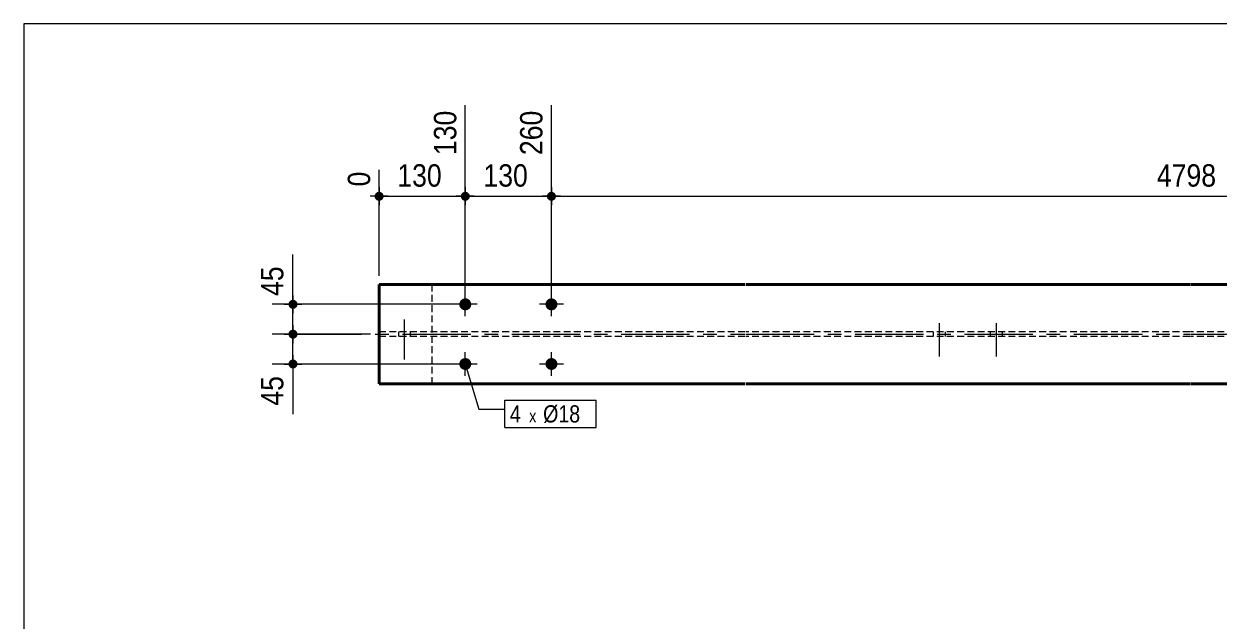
# Model space of a CAD drawing. Header units: millimetres. Extents: x 2 to 287, y 5 to 195.
# Drawn here: x 5 to 143.6, y 125.8 to 195 of the extents above; entities that cross this region are included whole.
import ezdxf

# ---------------------------------------------------------------- set-up
doc = ezdxf.new("R2010")
doc.units = ezdxf.units.MM
for name, pattern in [('AXES', [12.7, 7.9375, -1.5875, 1.5875, -1.5875]), ('CACHE2', [1.190625, 0.79375, -0.396875]), ('INTERROMPUX2', [9.525, 6.35, -3.175])]:
    doc.linetypes.add(name, pattern=pattern)
for name, color, linetype, lineweight in [('Axe', 1, 'Continuous', 0), ('Boulon', 7, 'Continuous', 0), ('Cache', 7, 'Continuous', 0), ('Cotation', 7, 'Continuous', 0), ('Désignation boulon', 3, 'Continuous', 0), ('Feuille dessin', 5, 'Continuous', 0), ('Piece', 2, 'Continuous', 0)]:
    doc.layers.add(name, color=color, linetype=linetype, lineweight=lineweight)
doc.styles.add('ARIAL', font='ARIAL.TTF')
doc.styles.add('COMIC_SANS_MS', font='COMIC.TTF')

# ---------------------------------------------------------------- blocks, each defined once
blk = doc.blocks.new('*A14')
at = {"layer": 'Boulon', "linetype": 'INTERROMPUX2', "lineweight": 0}
for p, q in [((117.87354, 160.259305), (117.87354, 156.413151)), ((117.87354, 160.259305), (117.87354, 156.413151)), ((117.181232, 159.259405), (117.181232, 158.713251)), ((117.181232, 159.259405), (117.181232, 158.713251)), ((118.565847, 159.259405), (118.565847, 158.713251)), ((118.565847, 159.259405), (118.565847, 158.713251))]:
    blk.add_line(p, q, dxfattribs=at)
blk = doc.blocks.new('*A15')
at = {"layer": 'Boulon', "linetype": 'INTERROMPUX2', "lineweight": 0}
for p, q in [((111.263722, 160.259305), (111.263722, 156.413152)), ((111.263722, 160.259305), (111.263722, 156.413152)), ((110.571414, 159.259405), (110.571414, 158.713251)), ((110.571414, 159.259405), (110.571414, 158.713251)), ((111.956029, 159.259405), (111.956029, 158.713251)), ((111.956029, 159.259405), (111.956029, 158.713251))]:
    blk.add_line(p, q, dxfattribs=at)
blk = doc.blocks.new('*A17')
at = {"layer": 'Boulon'}
for points in [[(56.27, 163.14), (56.31, 163.14), (56.34, 163.13), (56.38, 163.13), (56.41, 163.12), (56.44, 163.11), (56.47, 163.1), (56.51, 163.09), (56.54, 163.07), (56.57, 163.06), (56.6, 163.04), (56.63, 163.02), (56.65, 163), (56.68, 162.98), (56.71, 162.96), (56.73, 162.94), (56.75, 162.91), (56.78, 162.89), (56.8, 162.86), (56.82, 162.83), (56.83, 162.8), (56.85, 162.77), (56.87, 162.74), (56.88, 162.71), (56.89, 162.68), (56.9, 162.65), (56.91, 162.62), (56.92, 162.58), (56.93, 162.55), (56.93, 162.52), (56.93, 162.48), (56.93, 162.45), (56.93, 162.41), (56.93, 162.38), (56.93, 162.35), (56.92, 162.31), (56.91, 162.28), (56.9, 162.25), (56.89, 162.21), (56.88, 162.18), (56.87, 162.15), (56.85, 162.12), (56.83, 162.09), (56.82, 162.06), (56.8, 162.04), (56.78, 162.01), (56.75, 161.98), (56.73, 161.96), (56.71, 161.93), (56.68, 161.91), (56.65, 161.89), (56.63, 161.87), (56.6, 161.85), (56.57, 161.84), (56.54, 161.82), (56.51, 161.81), (56.47, 161.8), (56.44, 161.79), (56.41, 161.78), (56.38, 161.77), (56.34, 161.76), (56.31, 161.76), (56.27, 161.76), (56.24, 161.76), (56.21, 161.76), (56.17, 161.76), (56.14, 161.76), (56.11, 161.77), (56.07, 161.78), (56.04, 161.79), (56.01, 161.8), (55.98, 161.81), (55.94, 161.82), (55.91, 161.84), (55.88, 161.85), (55.86, 161.87), (55.83, 161.89), (55.8, 161.91), (55.78, 161.93), (55.75, 161.96), (55.73, 161.98), (55.71, 162.01), (55.68, 162.04), (55.67, 162.06), (55.65, 162.09), (55.63, 162.12), (55.61, 162.15), (55.6, 162.18), (55.59, 162.21), (55.58, 162.25), (55.57, 162.28), (55.56, 162.31), (55.56, 162.35), (55.55, 162.38), (55.55, 162.41), (55.55, 162.45), (55.55, 162.48), (55.55, 162.52), (55.56, 162.55), (55.56, 162.58), (55.57, 162.62), (55.58, 162.65), (55.59, 162.68), (55.6, 162.71), (55.61, 162.74), (55.63, 162.77), (55.65, 162.8), (55.67, 162.83), (55.68, 162.86), (55.71, 162.89), (55.73, 162.91), (55.75, 162.94), (55.78, 162.96), (55.8, 162.98), (55.83, 163), (55.86, 163.02), (55.88, 163.04), (55.91, 163.06), (55.94, 163.07), (55.98, 163.09), (56.01, 163.1), (56.04, 163.11), (56.07, 163.12), (56.11, 163.13), (56.14, 163.13), (56.17, 163.14), (56.21, 163.14), (56.24, 163.14)], [(66.27, 163.14), (66.31, 163.14), (66.34, 163.13), (66.38, 163.13), (66.41, 163.12), (66.44, 163.11), (66.47, 163.1), (66.51, 163.09), (66.54, 163.07), (66.57, 163.06), (66.6, 163.04), (66.63, 163.02), (66.65, 163), (66.68, 162.98), (66.71, 162.96), (66.73, 162.94), (66.75, 162.91), (66.78, 162.89), (66.8, 162.86), (66.82, 162.83), (66.83, 162.8), (66.85, 162.77), (66.87, 162.74), (66.88, 162.71), (66.89, 162.68), (66.9, 162.65), (66.91, 162.62), (66.92, 162.58), (66.93, 162.55), (66.93, 162.52), (66.93, 162.48), (66.93, 162.45), (66.93, 162.41), (66.93, 162.38), (66.93, 162.35), (66.92, 162.31), (66.91, 162.28), (66.9, 162.25), (66.89, 162.21), (66.88, 162.18), (66.87, 162.15), (66.85, 162.12), (66.83, 162.09), (66.82, 162.06), (66.8, 162.04), (66.78, 162.01), (66.75, 161.98), (66.73, 161.96), (66.71, 161.93), (66.68, 161.91), (66.65, 161.89), (66.63, 161.87), (66.6, 161.85), (66.57, 161.84), (66.54, 161.82), (66.51, 161.81), (66.47, 161.8), (66.44, 161.79), (66.41, 161.78), (66.38, 161.77), (66.34, 161.76), (66.31, 161.76), (66.27, 161.76), (66.24, 161.76), (66.21, 161.76), (66.17, 161.76), (66.14, 161.76), (66.11, 161.77), (66.07, 161.78), (66.04, 161.79), (66.01, 161.8), (65.98, 161.81), (65.94, 161.82), (65.91, 161.84), (65.88, 161.85), (65.86, 161.87), (65.83, 161.89), (65.8, 161.91), (65.78, 161.93), (65.75, 161.96), (65.73, 161.98), (65.71, 162.01), (65.68, 162.04), (65.67, 162.06), (65.65, 162.09), (65.63, 162.12), (65.61, 162.15), (65.6, 162.18), (65.59, 162.21), (65.58, 162.25), (65.57, 162.28), (65.56, 162.31), (65.56, 162.35), (65.55, 162.38), (65.55, 162.41), (65.55, 162.45), (65.55, 162.48), (65.55, 162.52), (65.56, 162.55), (65.56, 162.58), (65.57, 162.62), (65.58, 162.65), (65.59, 162.68), (65.6, 162.71), (65.61, 162.74), (65.63, 162.77), (65.65, 162.8), (65.67, 162.83), (65.68, 162.86), (65.71, 162.89), (65.73, 162.91), (65.75, 162.94), (65.78, 162.96), (65.8, 162.98), (65.83, 163), (65.86, 163.02), (65.88, 163.04), (65.91, 163.06), (65.94, 163.07), (65.98, 163.09), (66.01, 163.1), (66.04, 163.11), (66.07, 163.12), (66.11, 163.13), (66.14, 163.13), (66.17, 163.14), (66.21, 163.14), (66.24, 163.14)]]:
    blk.add_hatch(color=256, dxfattribs=at).paths.add_polyline_path(points, flags=17)
at = {"layer": 'Boulon', "linetype": 'Continuous', "lineweight": 0}
for p, q in [((56.24, 161.06), (56.24, 163.83)), ((66.24, 161.06), (66.24, 163.83)), ((57.63, 162.45), (54.86, 162.45)), ((67.63, 162.45), (64.86, 162.45))]:
    blk.add_line(p, q, dxfattribs=at)
blk = doc.blocks.new('*A19')
at = {"layer": 'Boulon'}
for points in [[(56.27, 156.22), (56.31, 156.21), (56.34, 156.21), (56.38, 156.2), (56.41, 156.2), (56.44, 156.19), (56.47, 156.18), (56.51, 156.16), (56.54, 156.15), (56.57, 156.14), (56.6, 156.12), (56.63, 156.1), (56.65, 156.08), (56.68, 156.06), (56.71, 156.04), (56.73, 156.01), (56.75, 155.99), (56.78, 155.96), (56.8, 155.94), (56.82, 155.91), (56.83, 155.88), (56.85, 155.85), (56.87, 155.82), (56.88, 155.79), (56.89, 155.76), (56.9, 155.73), (56.91, 155.69), (56.92, 155.66), (56.93, 155.63), (56.93, 155.59), (56.93, 155.56), (56.93, 155.52), (56.93, 155.49), (56.93, 155.46), (56.93, 155.42), (56.92, 155.39), (56.91, 155.36), (56.9, 155.32), (56.89, 155.29), (56.88, 155.26), (56.87, 155.23), (56.85, 155.2), (56.83, 155.17), (56.82, 155.14), (56.8, 155.11), (56.78, 155.09), (56.75, 155.06), (56.73, 155.04), (56.71, 155.01), (56.68, 154.99), (56.65, 154.97), (56.63, 154.95), (56.6, 154.93), (56.57, 154.91), (56.54, 154.9), (56.51, 154.89), (56.47, 154.87), (56.44, 154.86), (56.41, 154.85), (56.38, 154.85), (56.34, 154.84), (56.31, 154.84), (56.27, 154.83), (56.24, 154.83), (56.21, 154.83), (56.17, 154.84), (56.14, 154.84), (56.11, 154.85), (56.07, 154.85), (56.04, 154.86), (56.01, 154.87), (55.98, 154.89), (55.94, 154.9), (55.91, 154.91), (55.88, 154.93), (55.86, 154.95), (55.83, 154.97), (55.8, 154.99), (55.78, 155.01), (55.75, 155.04), (55.73, 155.06), (55.71, 155.09), (55.68, 155.11), (55.67, 155.14), (55.65, 155.17), (55.63, 155.2), (55.61, 155.23), (55.6, 155.26), (55.59, 155.29), (55.58, 155.32), (55.57, 155.36), (55.56, 155.39), (55.56, 155.42), (55.55, 155.46), (55.55, 155.49), (55.55, 155.52), (55.55, 155.56), (55.55, 155.59), (55.56, 155.63), (55.56, 155.66), (55.57, 155.69), (55.58, 155.73), (55.59, 155.76), (55.6, 155.79), (55.61, 155.82), (55.63, 155.85), (55.65, 155.88), (55.67, 155.91), (55.68, 155.94), (55.71, 155.96), (55.73, 155.99), (55.75, 156.01), (55.78, 156.04), (55.8, 156.06), (55.83, 156.08), (55.86, 156.1), (55.88, 156.12), (55.91, 156.14), (55.94, 156.15), (55.98, 156.16), (56.01, 156.18), (56.04, 156.19), (56.07, 156.2), (56.11, 156.2), (56.14, 156.21), (56.17, 156.21), (56.21, 156.22), (56.24, 156.22)], [(66.27, 156.22), (66.31, 156.21), (66.34, 156.21), (66.38, 156.2), (66.41, 156.2), (66.44, 156.19), (66.47, 156.18), (66.51, 156.16), (66.54, 156.15), (66.57, 156.14), (66.6, 156.12), (66.63, 156.1), (66.65, 156.08), (66.68, 156.06), (66.71, 156.04), (66.73, 156.01), (66.75, 155.99), (66.78, 155.96), (66.8, 155.94), (66.82, 155.91), (66.83, 155.88), (66.85, 155.85), (66.87, 155.82), (66.88, 155.79), (66.89, 155.76), (66.9, 155.73), (66.91, 155.69), (66.92, 155.66), (66.93, 155.63), (66.93, 155.59), (66.93, 155.56), (66.93, 155.52), (66.93, 155.49), (66.93, 155.46), (66.93, 155.42), (66.92, 155.39), (66.91, 155.36), (66.9, 155.32), (66.89, 155.29), (66.88, 155.26), (66.87, 155.23), (66.85, 155.2), (66.83, 155.17), (66.82, 155.14), (66.8, 155.11), (66.78, 155.09), (66.75, 155.06), (66.73, 155.04), (66.71, 155.01), (66.68, 154.99), (66.65, 154.97), (66.63, 154.95), (66.6, 154.93), (66.57, 154.91), (66.54, 154.9), (66.51, 154.89), (66.47, 154.87), (66.44, 154.86), (66.41, 154.85), (66.38, 154.85), (66.34, 154.84), (66.31, 154.84), (66.27, 154.83), (66.24, 154.83), (66.21, 154.83), (66.17, 154.84), (66.14, 154.84), (66.11, 154.85), (66.07, 154.85), (66.04, 154.86), (66.01, 154.87), (65.98, 154.89), (65.94, 154.9), (65.91, 154.91), (65.88, 154.93), (65.86, 154.95), (65.83, 154.97), (65.8, 154.99), (65.78, 155.01), (65.75, 155.04), (65.73, 155.06), (65.71, 155.09), (65.68, 155.11), (65.67, 155.14), (65.65, 155.17), (65.63, 155.2), (65.61, 155.23), (65.6, 155.26), (65.59, 155.29), (65.58, 155.32), (65.57, 155.36), (65.56, 155.39), (65.56, 155.42), (65.55, 155.46), (65.55, 155.49), (65.55, 155.52), (65.55, 155.56), (65.55, 155.59), (65.56, 155.63), (65.56, 155.66), (65.57, 155.69), (65.58, 155.73), (65.59, 155.76), (65.6, 155.79), (65.61, 155.82), (65.63, 155.85), (65.65, 155.88), (65.67, 155.91), (65.68, 155.94), (65.71, 155.96), (65.73, 155.99), (65.75, 156.01), (65.78, 156.04), (65.8, 156.06), (65.83, 156.08), (65.86, 156.1), (65.88, 156.12), (65.91, 156.14), (65.94, 156.15), (65.98, 156.16), (66.01, 156.18), (66.04, 156.19), (66.07, 156.2), (66.11, 156.2), (66.14, 156.21), (66.17, 156.21), (66.21, 156.22), (66.24, 156.22)]]:
    blk.add_hatch(color=256, dxfattribs=at).paths.add_polyline_path(points, flags=17)
at = {"layer": 'Boulon', "linetype": 'Continuous', "lineweight": 0}
for p, q in [((56.24, 154.14), (56.24, 156.91)), ((66.24, 154.14), (66.24, 156.91)), ((57.63, 155.52), (54.86, 155.52)), ((67.63, 155.52), (64.86, 155.52))]:
    blk.add_line(p, q, dxfattribs=at)
blk = doc.blocks.new('*A21')
at = {"layer": 'Boulon', "linetype": 'INTERROMPUX2', "lineweight": 0}
for p, q in [((49.163961, 160.678636), (49.163961, 156.063251)), ((49.163961, 160.678636), (49.163961, 156.063251)), ((49.163961, 160.678636), (49.163961, 156.063251)), ((48.471653, 159.259405), (48.471653, 158.713251)), ((48.471653, 159.259405), (48.471653, 158.713251)), ((48.471653, 159.259405), (48.471653, 158.713251)), ((49.856268, 159.259405), (49.856268, 158.713251)), ((49.856268, 159.259405), (49.856268, 158.713251)), ((49.856268, 159.259405), (49.856268, 158.713251))]:
    blk.add_line(p, q, dxfattribs=at)
blk = doc.blocks.new('*A22')
at = {"layer": 'Axe', "color": 1, "linetype": 'AXES', "lineweight": 15}
for p, q in [((36.24, 158.986328), (88.702183, 158.986328)), ((88.802183, 158.986328), (140.335078, 158.986328)), ((140.435078, 158.986328), (191.967973, 158.986328))]:
    blk.add_line(p, q, dxfattribs=at)
at = {"layer": 'Cache', "color": 7, "linetype": 'CACHE2', "lineweight": 20}
for p, q in [((52.394573, 153.217098), (52.394573, 164.755559)), ((88.702183, 159.259405), (46.24, 159.259405)), ((88.702183, 158.713251), (46.24, 158.713251)), ((140.335078, 159.259405), (88.802183, 159.259405)), ((140.335078, 158.713251), (88.802183, 158.713251)), ((191.967973, 159.259405), (140.435078, 159.259405)), ((191.967973, 158.713251), (140.435078, 158.713251))]:
    blk.add_line(p, q, dxfattribs=at)
at = {"layer": 'Piece', "color": 2, "linetype": 'Continuous', "lineweight": 40}
for p, q in [((88.702183, 164.755559), (46.24, 164.755559)), ((46.24, 164.755559), (46.24, 153.217098)), ((140.335078, 164.755559), (88.802183, 164.755559)), ((191.967973, 164.755559), (140.435078, 164.755559)), ((46.24, 153.217098), (88.702183, 153.217098)), ((88.802183, 153.217098), (140.335078, 153.217098)), ((140.435078, 153.217098), (191.967973, 153.217098))]:
    blk.add_line(p, q, dxfattribs=at)
blk = doc.blocks.new('*A23')
at = {"layer": 'Feuille dessin', "linetype": 'Continuous', "lineweight": 0}
for p, q in [((282, 195), (5, 195)), ((5, 195), (5, 5))]:
    blk.add_line(p, q, dxfattribs=at)
blk = doc.blocks.new('*A60')
at = {"layer": 'Cotation'}
for points in [[(36.21, 158.47), (36.19, 158.47), (36.16, 158.47), (36.14, 158.48), (36.11, 158.48), (36.09, 158.49), (36.06, 158.5), (36.04, 158.51), (36.02, 158.52), (35.99, 158.53), (35.97, 158.54), (35.95, 158.55), (35.93, 158.57), (35.91, 158.58), (35.89, 158.6), (35.87, 158.62), (35.85, 158.64), (35.84, 158.66), (35.82, 158.68), (35.81, 158.7), (35.79, 158.72), (35.78, 158.74), (35.77, 158.76), (35.76, 158.79), (35.75, 158.81), (35.74, 158.84), (35.74, 158.86), (35.73, 158.88), (35.73, 158.91), (35.72, 158.94), (35.72, 158.96), (35.72, 158.99), (35.72, 159.01), (35.72, 159.04), (35.73, 159.06), (35.73, 159.09), (35.74, 159.11), (35.74, 159.14), (35.75, 159.16), (35.76, 159.19), (35.77, 159.21), (35.78, 159.23), (35.79, 159.25), (35.81, 159.28), (35.82, 159.3), (35.84, 159.32), (35.85, 159.34), (35.87, 159.35), (35.89, 159.37), (35.91, 159.39), (35.93, 159.4), (35.95, 159.42), (35.97, 159.43), (35.99, 159.44), (36.02, 159.46), (36.04, 159.47), (36.06, 159.48), (36.09, 159.48), (36.11, 159.49), (36.14, 159.5), (36.16, 159.5), (36.19, 159.5), (36.21, 159.51), (36.24, 159.51), (36.27, 159.51), (36.29, 159.5), (36.32, 159.5), (36.34, 159.5), (36.37, 159.49), (36.39, 159.48), (36.42, 159.48), (36.44, 159.47), (36.46, 159.46), (36.49, 159.44), (36.51, 159.43), (36.53, 159.42), (36.55, 159.4), (36.57, 159.39), (36.59, 159.37), (36.61, 159.35), (36.63, 159.34), (36.64, 159.32), (36.66, 159.3), (36.67, 159.28), (36.69, 159.25), (36.7, 159.23), (36.71, 159.21), (36.72, 159.19), (36.73, 159.16), (36.74, 159.14), (36.74, 159.11), (36.75, 159.09), (36.75, 159.06), (36.76, 159.04), (36.76, 159.01), (36.76, 158.99), (36.76, 158.96), (36.76, 158.94), (36.75, 158.91), (36.75, 158.88), (36.74, 158.86), (36.74, 158.84), (36.73, 158.81), (36.72, 158.79), (36.71, 158.76), (36.7, 158.74), (36.69, 158.72), (36.67, 158.7), (36.66, 158.68), (36.64, 158.66), (36.63, 158.64), (36.61, 158.62), (36.59, 158.6), (36.57, 158.58), (36.55, 158.57), (36.53, 158.55), (36.51, 158.54), (36.49, 158.53), (36.46, 158.52), (36.44, 158.51), (36.42, 158.5), (36.39, 158.49), (36.37, 158.48), (36.34, 158.48), (36.32, 158.47), (36.29, 158.47), (36.27, 158.47), (36.24, 158.47)], [(36.21, 155.01), (36.19, 155.01), (36.16, 155.01), (36.14, 155.01), (36.11, 155.02), (36.09, 155.03), (36.06, 155.04), (36.04, 155.04), (36.02, 155.05), (35.99, 155.07), (35.97, 155.08), (35.95, 155.09), (35.93, 155.11), (35.91, 155.12), (35.89, 155.14), (35.87, 155.16), (35.85, 155.18), (35.84, 155.19), (35.82, 155.22), (35.81, 155.24), (35.79, 155.26), (35.78, 155.28), (35.77, 155.3), (35.76, 155.33), (35.75, 155.35), (35.74, 155.37), (35.74, 155.4), (35.73, 155.42), (35.73, 155.45), (35.72, 155.47), (35.72, 155.5), (35.72, 155.52), (35.72, 155.55), (35.72, 155.58), (35.73, 155.6), (35.73, 155.63), (35.74, 155.65), (35.74, 155.68), (35.75, 155.7), (35.76, 155.72), (35.77, 155.75), (35.78, 155.77), (35.79, 155.79), (35.81, 155.81), (35.82, 155.83), (35.84, 155.85), (35.85, 155.87), (35.87, 155.89), (35.89, 155.91), (35.91, 155.93), (35.93, 155.94), (35.95, 155.96), (35.97, 155.97), (35.99, 155.98), (36.02, 155.99), (36.04, 156.01), (36.06, 156.01), (36.09, 156.02), (36.11, 156.03), (36.14, 156.03), (36.16, 156.04), (36.19, 156.04), (36.21, 156.04), (36.24, 156.04), (36.27, 156.04), (36.29, 156.04), (36.32, 156.04), (36.34, 156.03), (36.37, 156.03), (36.39, 156.02), (36.42, 156.01), (36.44, 156.01), (36.46, 155.99), (36.49, 155.98), (36.51, 155.97), (36.53, 155.96), (36.55, 155.94), (36.57, 155.93), (36.59, 155.91), (36.61, 155.89), (36.63, 155.87), (36.64, 155.85), (36.66, 155.83), (36.67, 155.81), (36.69, 155.79), (36.7, 155.77), (36.71, 155.75), (36.72, 155.72), (36.73, 155.7), (36.74, 155.68), (36.74, 155.65), (36.75, 155.63), (36.75, 155.6), (36.76, 155.58), (36.76, 155.55), (36.76, 155.52), (36.76, 155.5), (36.76, 155.47), (36.75, 155.45), (36.75, 155.42), (36.74, 155.4), (36.74, 155.37), (36.73, 155.35), (36.72, 155.33), (36.71, 155.3), (36.7, 155.28), (36.69, 155.26), (36.67, 155.24), (36.66, 155.22), (36.64, 155.19), (36.63, 155.18), (36.61, 155.16), (36.59, 155.14), (36.57, 155.12), (36.55, 155.11), (36.53, 155.09), (36.51, 155.08), (36.49, 155.07), (36.46, 155.05), (36.44, 155.04), (36.42, 155.04), (36.39, 155.03), (36.37, 155.02), (36.34, 155.01), (36.32, 155.01), (36.29, 155.01), (36.27, 155.01), (36.24, 155)]]:
    blk.add_hatch(color=256, dxfattribs=at).paths.add_polyline_path(points, flags=17)
at = {"layer": 'Cotation', "linetype": 'Continuous', "lineweight": 0}
for p, q in [((36.24, 160.03), (36.24, 157.95)), ((36.24, 158.99), (36.24, 160.03)), ((45.24, 158.99), (33.82, 158.99)), ((35.2, 158.99), (37.28, 158.99)), ((36.24, 155.52), (36.24, 158.99)), ((55.24, 155.52), (33.82, 155.52)), ((35.2, 155.52), (37.28, 155.52)), ((36.24, 156.56), (36.24, 154.48)), ((36.24, 155.52), (36.24, 149.72)), ((36.24, 155.52), (36.24, 149.72))]:
    blk.add_line(p, q, dxfattribs=at)
at = {"layer": 'Cotation'}
for p in [(36.24, 158.99), (36.24, 155.52)]:
    blk.add_point(p, dxfattribs=at)
at = {"layer": 'Cotation', "style": 'ARIAL', "width": 0.85}
blk.add_text('45', height=2.6, rotation=90.0002, dxfattribs=at).set_placement((35.12, 150.69))
blk = doc.blocks.new('*A61')
at = {"layer": 'Cotation'}
for points in [[(36.21, 161.93), (36.19, 161.93), (36.16, 161.93), (36.14, 161.94), (36.11, 161.94), (36.09, 161.95), (36.06, 161.96), (36.04, 161.97), (36.02, 161.98), (35.99, 161.99), (35.97, 162), (35.95, 162.02), (35.93, 162.03), (35.91, 162.05), (35.89, 162.06), (35.87, 162.08), (35.85, 162.1), (35.84, 162.12), (35.82, 162.14), (35.81, 162.16), (35.79, 162.18), (35.78, 162.2), (35.77, 162.23), (35.76, 162.25), (35.75, 162.27), (35.74, 162.3), (35.74, 162.32), (35.73, 162.35), (35.73, 162.37), (35.72, 162.4), (35.72, 162.42), (35.72, 162.45), (35.72, 162.47), (35.72, 162.5), (35.73, 162.52), (35.73, 162.55), (35.74, 162.57), (35.74, 162.6), (35.75, 162.62), (35.76, 162.65), (35.77, 162.67), (35.78, 162.69), (35.79, 162.72), (35.81, 162.74), (35.82, 162.76), (35.84, 162.78), (35.85, 162.8), (35.87, 162.82), (35.89, 162.83), (35.91, 162.85), (35.93, 162.87), (35.95, 162.88), (35.97, 162.89), (35.99, 162.91), (36.02, 162.92), (36.04, 162.93), (36.06, 162.94), (36.09, 162.95), (36.11, 162.95), (36.14, 162.96), (36.16, 162.96), (36.19, 162.97), (36.21, 162.97), (36.24, 162.97), (36.27, 162.97), (36.29, 162.97), (36.32, 162.96), (36.34, 162.96), (36.37, 162.95), (36.39, 162.95), (36.42, 162.94), (36.44, 162.93), (36.46, 162.92), (36.49, 162.91), (36.51, 162.89), (36.53, 162.88), (36.55, 162.87), (36.57, 162.85), (36.59, 162.83), (36.61, 162.82), (36.63, 162.8), (36.64, 162.78), (36.66, 162.76), (36.67, 162.74), (36.69, 162.72), (36.7, 162.69), (36.71, 162.67), (36.72, 162.65), (36.73, 162.62), (36.74, 162.6), (36.74, 162.57), (36.75, 162.55), (36.75, 162.52), (36.76, 162.5), (36.76, 162.47), (36.76, 162.45), (36.76, 162.42), (36.76, 162.4), (36.75, 162.37), (36.75, 162.35), (36.74, 162.32), (36.74, 162.3), (36.73, 162.27), (36.72, 162.25), (36.71, 162.23), (36.7, 162.2), (36.69, 162.18), (36.67, 162.16), (36.66, 162.14), (36.64, 162.12), (36.63, 162.1), (36.61, 162.08), (36.59, 162.06), (36.57, 162.05), (36.55, 162.03), (36.53, 162.02), (36.51, 162), (36.49, 161.99), (36.46, 161.98), (36.44, 161.97), (36.42, 161.96), (36.39, 161.95), (36.37, 161.94), (36.34, 161.94), (36.32, 161.93), (36.29, 161.93), (36.27, 161.93), (36.24, 161.93)], [(36.21, 158.47), (36.19, 158.47), (36.16, 158.47), (36.14, 158.48), (36.11, 158.48), (36.09, 158.49), (36.06, 158.5), (36.04, 158.51), (36.02, 158.52), (35.99, 158.53), (35.97, 158.54), (35.95, 158.55), (35.93, 158.57), (35.91, 158.58), (35.89, 158.6), (35.87, 158.62), (35.85, 158.64), (35.84, 158.66), (35.82, 158.68), (35.81, 158.7), (35.79, 158.72), (35.78, 158.74), (35.77, 158.76), (35.76, 158.79), (35.75, 158.81), (35.74, 158.84), (35.74, 158.86), (35.73, 158.88), (35.73, 158.91), (35.72, 158.94), (35.72, 158.96), (35.72, 158.99), (35.72, 159.01), (35.72, 159.04), (35.73, 159.06), (35.73, 159.09), (35.74, 159.11), (35.74, 159.14), (35.75, 159.16), (35.76, 159.19), (35.77, 159.21), (35.78, 159.23), (35.79, 159.25), (35.81, 159.28), (35.82, 159.3), (35.84, 159.32), (35.85, 159.34), (35.87, 159.35), (35.89, 159.37), (35.91, 159.39), (35.93, 159.4), (35.95, 159.42), (35.97, 159.43), (35.99, 159.44), (36.02, 159.46), (36.04, 159.47), (36.06, 159.48), (36.09, 159.48), (36.11, 159.49), (36.14, 159.5), (36.16, 159.5), (36.19, 159.5), (36.21, 159.51), (36.24, 159.51), (36.27, 159.51), (36.29, 159.5), (36.32, 159.5), (36.34, 159.5), (36.37, 159.49), (36.39, 159.48), (36.42, 159.48), (36.44, 159.47), (36.46, 159.46), (36.49, 159.44), (36.51, 159.43), (36.53, 159.42), (36.55, 159.4), (36.57, 159.39), (36.59, 159.37), (36.61, 159.35), (36.63, 159.34), (36.64, 159.32), (36.66, 159.3), (36.67, 159.28), (36.69, 159.25), (36.7, 159.23), (36.71, 159.21), (36.72, 159.19), (36.73, 159.16), (36.74, 159.14), (36.74, 159.11), (36.75, 159.09), (36.75, 159.06), (36.76, 159.04), (36.76, 159.01), (36.76, 158.99), (36.76, 158.96), (36.76, 158.94), (36.75, 158.91), (36.75, 158.88), (36.74, 158.86), (36.74, 158.84), (36.73, 158.81), (36.72, 158.79), (36.71, 158.76), (36.7, 158.74), (36.69, 158.72), (36.67, 158.7), (36.66, 158.68), (36.64, 158.66), (36.63, 158.64), (36.61, 158.62), (36.59, 158.6), (36.57, 158.58), (36.55, 158.57), (36.53, 158.55), (36.51, 158.54), (36.49, 158.53), (36.46, 158.52), (36.44, 158.51), (36.42, 158.5), (36.39, 158.49), (36.37, 158.48), (36.34, 158.48), (36.32, 158.47), (36.29, 158.47), (36.27, 158.47), (36.24, 158.47)]]:
    blk.add_hatch(color=256, dxfattribs=at).paths.add_polyline_path(points, flags=17)
at = {"layer": 'Cotation', "linetype": 'Continuous', "lineweight": 0}
for p, q in [((36.24, 162.45), (36.24, 168.25)), ((36.24, 162.45), (36.24, 168.25)), ((55.24, 162.45), (33.82, 162.45)), ((35.2, 162.45), (37.28, 162.45)), ((36.24, 163.49), (36.24, 161.41)), ((36.24, 158.99), (36.24, 162.45)), ((36.24, 160.03), (36.24, 157.95)), ((45.24, 158.99), (33.82, 158.99)), ((35.2, 158.99), (37.28, 158.99)), ((36.24, 158.99), (36.24, 157.95))]:
    blk.add_line(p, q, dxfattribs=at)
at = {"layer": 'Cotation'}
for p in [(36.24, 162.45), (36.24, 158.99)]:
    blk.add_point(p, dxfattribs=at)
at = {"layer": 'Cotation', "style": 'ARIAL', "width": 0.85}
blk.add_text('45', height=2.6, rotation=90.0002, dxfattribs=at).set_placement((35.12, 163.42))
blk = doc.blocks.new('*A64')
at = {"layer": 'Cotation'}
for points in [[(46.21, 174.47), (46.19, 174.47), (46.16, 174.47), (46.14, 174.48), (46.11, 174.48), (46.09, 174.49), (46.06, 174.5), (46.04, 174.51), (46.02, 174.52), (45.99, 174.53), (45.97, 174.54), (45.95, 174.55), (45.93, 174.57), (45.91, 174.58), (45.89, 174.6), (45.87, 174.62), (45.85, 174.64), (45.84, 174.66), (45.82, 174.68), (45.81, 174.7), (45.79, 174.72), (45.78, 174.74), (45.77, 174.76), (45.76, 174.79), (45.75, 174.81), (45.74, 174.84), (45.74, 174.86), (45.73, 174.88), (45.73, 174.91), (45.72, 174.94), (45.72, 174.96), (45.72, 174.99), (45.72, 175.01), (45.72, 175.04), (45.73, 175.06), (45.73, 175.09), (45.74, 175.11), (45.74, 175.14), (45.75, 175.16), (45.76, 175.19), (45.77, 175.21), (45.78, 175.23), (45.79, 175.25), (45.81, 175.28), (45.82, 175.3), (45.84, 175.32), (45.85, 175.34), (45.87, 175.35), (45.89, 175.37), (45.91, 175.39), (45.93, 175.4), (45.95, 175.42), (45.97, 175.43), (45.99, 175.44), (46.02, 175.46), (46.04, 175.47), (46.06, 175.48), (46.09, 175.48), (46.11, 175.49), (46.14, 175.5), (46.16, 175.5), (46.19, 175.5), (46.21, 175.51), (46.24, 175.51), (46.27, 175.51), (46.29, 175.5), (46.32, 175.5), (46.34, 175.5), (46.37, 175.49), (46.39, 175.48), (46.42, 175.48), (46.44, 175.47), (46.46, 175.46), (46.49, 175.44), (46.51, 175.43), (46.53, 175.42), (46.55, 175.4), (46.57, 175.39), (46.59, 175.37), (46.61, 175.35), (46.63, 175.34), (46.64, 175.32), (46.66, 175.3), (46.67, 175.28), (46.69, 175.25), (46.7, 175.23), (46.71, 175.21), (46.72, 175.19), (46.73, 175.16), (46.74, 175.14), (46.74, 175.11), (46.75, 175.09), (46.75, 175.06), (46.76, 175.04), (46.76, 175.01), (46.76, 174.99), (46.76, 174.96), (46.76, 174.94), (46.75, 174.91), (46.75, 174.88), (46.74, 174.86), (46.74, 174.84), (46.73, 174.81), (46.72, 174.79), (46.71, 174.76), (46.7, 174.74), (46.69, 174.72), (46.67, 174.7), (46.66, 174.68), (46.64, 174.66), (46.63, 174.64), (46.61, 174.62), (46.59, 174.6), (46.57, 174.58), (46.55, 174.57), (46.53, 174.55), (46.51, 174.54), (46.49, 174.53), (46.46, 174.52), (46.44, 174.51), (46.42, 174.5), (46.39, 174.49), (46.37, 174.48), (46.34, 174.48), (46.32, 174.47), (46.29, 174.47), (46.27, 174.47), (46.24, 174.47)], [(56.22, 174.47), (56.19, 174.47), (56.16, 174.47), (56.14, 174.48), (56.11, 174.48), (56.09, 174.49), (56.07, 174.5), (56.04, 174.51), (56.02, 174.52), (56, 174.53), (55.97, 174.54), (55.95, 174.55), (55.93, 174.57), (55.91, 174.58), (55.89, 174.6), (55.87, 174.62), (55.86, 174.64), (55.84, 174.66), (55.82, 174.68), (55.81, 174.7), (55.79, 174.72), (55.78, 174.74), (55.77, 174.76), (55.76, 174.79), (55.75, 174.81), (55.74, 174.84), (55.74, 174.86), (55.73, 174.88), (55.73, 174.91), (55.72, 174.94), (55.72, 174.96), (55.72, 174.99), (55.72, 175.01), (55.72, 175.04), (55.73, 175.06), (55.73, 175.09), (55.74, 175.11), (55.74, 175.14), (55.75, 175.16), (55.76, 175.19), (55.77, 175.21), (55.78, 175.23), (55.79, 175.25), (55.81, 175.28), (55.82, 175.3), (55.84, 175.32), (55.86, 175.34), (55.87, 175.35), (55.89, 175.37), (55.91, 175.39), (55.93, 175.4), (55.95, 175.42), (55.97, 175.43), (56, 175.44), (56.02, 175.46), (56.04, 175.47), (56.07, 175.48), (56.09, 175.48), (56.11, 175.49), (56.14, 175.5), (56.16, 175.5), (56.19, 175.5), (56.22, 175.51), (56.24, 175.51), (56.27, 175.51), (56.29, 175.5), (56.32, 175.5), (56.34, 175.5), (56.37, 175.49), (56.39, 175.48), (56.42, 175.48), (56.44, 175.47), (56.46, 175.46), (56.49, 175.44), (56.51, 175.43), (56.53, 175.42), (56.55, 175.4), (56.57, 175.39), (56.59, 175.37), (56.61, 175.35), (56.63, 175.34), (56.64, 175.32), (56.66, 175.3), (56.67, 175.28), (56.69, 175.25), (56.7, 175.23), (56.71, 175.21), (56.72, 175.19), (56.73, 175.16), (56.74, 175.14), (56.75, 175.11), (56.75, 175.09), (56.76, 175.06), (56.76, 175.04), (56.76, 175.01), (56.76, 174.99), (56.76, 174.96), (56.76, 174.94), (56.76, 174.91), (56.75, 174.88), (56.75, 174.86), (56.74, 174.84), (56.73, 174.81), (56.72, 174.79), (56.71, 174.76), (56.7, 174.74), (56.69, 174.72), (56.67, 174.7), (56.66, 174.68), (56.64, 174.66), (56.63, 174.64), (56.61, 174.62), (56.59, 174.6), (56.57, 174.58), (56.55, 174.57), (56.53, 174.55), (56.51, 174.54), (56.49, 174.53), (56.46, 174.52), (56.44, 174.51), (56.42, 174.5), (56.39, 174.49), (56.37, 174.48), (56.34, 174.48), (56.32, 174.47), (56.29, 174.47), (56.27, 174.47), (56.24, 174.47)]]:
    blk.add_hatch(color=256, dxfattribs=at).paths.add_polyline_path(points, flags=17)
at = {"layer": 'Cotation', "linetype": 'Continuous', "lineweight": 0}
for p, q in [((56.24, 163.45), (56.24, 185.55)), ((46.24, 165.76), (46.24, 178.05)), ((47.28, 174.99), (45.2, 174.99)), ((46.24, 174.99), (45.2, 174.99)), ((46.24, 176.03), (46.24, 173.95)), ((46.24, 174.99), (56.24, 174.99)), ((57.28, 174.99), (55.2, 174.99)), ((56.24, 176.03), (56.24, 173.95)), ((56.24, 174.99), (57.28, 174.99))]:
    blk.add_line(p, q, dxfattribs=at)
at = {"layer": 'Cotation'}
for p in [(46.24, 174.99), (56.24, 174.99)]:
    blk.add_point(p, dxfattribs=at)
at = {"layer": 'Cotation', "style": 'ARIAL', "width": 0.85}
for s, p in [('130', (55.2, 179.77)), ('0', (45.2, 176.13))]:
    blk.add_text(s, height=2.6, rotation=90.0002, dxfattribs=at).set_placement(p)
blk.add_text('130', height=2.6, dxfattribs=at).set_placement((48.35, 176.11))
blk = doc.blocks.new('*A65')
at = {"layer": 'Cotation'}
for points in [[(56.22, 174.47), (56.19, 174.47), (56.16, 174.47), (56.14, 174.48), (56.11, 174.48), (56.09, 174.49), (56.07, 174.5), (56.04, 174.51), (56.02, 174.52), (56, 174.53), (55.97, 174.54), (55.95, 174.55), (55.93, 174.57), (55.91, 174.58), (55.89, 174.6), (55.87, 174.62), (55.86, 174.64), (55.84, 174.66), (55.82, 174.68), (55.81, 174.7), (55.79, 174.72), (55.78, 174.74), (55.77, 174.76), (55.76, 174.79), (55.75, 174.81), (55.74, 174.84), (55.74, 174.86), (55.73, 174.88), (55.73, 174.91), (55.72, 174.94), (55.72, 174.96), (55.72, 174.99), (55.72, 175.01), (55.72, 175.04), (55.73, 175.06), (55.73, 175.09), (55.74, 175.11), (55.74, 175.14), (55.75, 175.16), (55.76, 175.19), (55.77, 175.21), (55.78, 175.23), (55.79, 175.25), (55.81, 175.28), (55.82, 175.3), (55.84, 175.32), (55.86, 175.34), (55.87, 175.35), (55.89, 175.37), (55.91, 175.39), (55.93, 175.4), (55.95, 175.42), (55.97, 175.43), (56, 175.44), (56.02, 175.46), (56.04, 175.47), (56.07, 175.48), (56.09, 175.48), (56.11, 175.49), (56.14, 175.5), (56.16, 175.5), (56.19, 175.5), (56.22, 175.51), (56.24, 175.51), (56.27, 175.51), (56.29, 175.5), (56.32, 175.5), (56.34, 175.5), (56.37, 175.49), (56.39, 175.48), (56.42, 175.48), (56.44, 175.47), (56.46, 175.46), (56.49, 175.44), (56.51, 175.43), (56.53, 175.42), (56.55, 175.4), (56.57, 175.39), (56.59, 175.37), (56.61, 175.35), (56.63, 175.34), (56.64, 175.32), (56.66, 175.3), (56.67, 175.28), (56.69, 175.25), (56.7, 175.23), (56.71, 175.21), (56.72, 175.19), (56.73, 175.16), (56.74, 175.14), (56.75, 175.11), (56.75, 175.09), (56.76, 175.06), (56.76, 175.04), (56.76, 175.01), (56.76, 174.99), (56.76, 174.96), (56.76, 174.94), (56.76, 174.91), (56.75, 174.88), (56.75, 174.86), (56.74, 174.84), (56.73, 174.81), (56.72, 174.79), (56.71, 174.76), (56.7, 174.74), (56.69, 174.72), (56.67, 174.7), (56.66, 174.68), (56.64, 174.66), (56.63, 174.64), (56.61, 174.62), (56.59, 174.6), (56.57, 174.58), (56.55, 174.57), (56.53, 174.55), (56.51, 174.54), (56.49, 174.53), (56.46, 174.52), (56.44, 174.51), (56.42, 174.5), (56.39, 174.49), (56.37, 174.48), (56.34, 174.48), (56.32, 174.47), (56.29, 174.47), (56.27, 174.47), (56.24, 174.47)], [(66.22, 174.47), (66.19, 174.47), (66.16, 174.47), (66.14, 174.48), (66.11, 174.48), (66.09, 174.49), (66.07, 174.5), (66.04, 174.51), (66.02, 174.52), (66, 174.53), (65.97, 174.54), (65.95, 174.55), (65.93, 174.57), (65.91, 174.58), (65.89, 174.6), (65.87, 174.62), (65.86, 174.64), (65.84, 174.66), (65.82, 174.68), (65.81, 174.7), (65.79, 174.72), (65.78, 174.74), (65.77, 174.76), (65.76, 174.79), (65.75, 174.81), (65.74, 174.84), (65.74, 174.86), (65.73, 174.88), (65.73, 174.91), (65.72, 174.94), (65.72, 174.96), (65.72, 174.99), (65.72, 175.01), (65.72, 175.04), (65.73, 175.06), (65.73, 175.09), (65.74, 175.11), (65.74, 175.14), (65.75, 175.16), (65.76, 175.19), (65.77, 175.21), (65.78, 175.23), (65.79, 175.25), (65.81, 175.28), (65.82, 175.3), (65.84, 175.32), (65.86, 175.34), (65.87, 175.35), (65.89, 175.37), (65.91, 175.39), (65.93, 175.4), (65.95, 175.42), (65.97, 175.43), (66, 175.44), (66.02, 175.46), (66.04, 175.47), (66.07, 175.48), (66.09, 175.48), (66.11, 175.49), (66.14, 175.5), (66.16, 175.5), (66.19, 175.5), (66.22, 175.51), (66.24, 175.51), (66.27, 175.51), (66.29, 175.5), (66.32, 175.5), (66.34, 175.5), (66.37, 175.49), (66.39, 175.48), (66.42, 175.48), (66.44, 175.47), (66.46, 175.46), (66.49, 175.44), (66.51, 175.43), (66.53, 175.42), (66.55, 175.4), (66.57, 175.39), (66.59, 175.37), (66.61, 175.35), (66.63, 175.34), (66.64, 175.32), (66.66, 175.3), (66.67, 175.28), (66.69, 175.25), (66.7, 175.23), (66.71, 175.21), (66.72, 175.19), (66.73, 175.16), (66.74, 175.14), (66.75, 175.11), (66.75, 175.09), (66.76, 175.06), (66.76, 175.04), (66.76, 175.01), (66.76, 174.99), (66.76, 174.96), (66.76, 174.94), (66.76, 174.91), (66.75, 174.88), (66.75, 174.86), (66.74, 174.84), (66.73, 174.81), (66.72, 174.79), (66.71, 174.76), (66.7, 174.74), (66.69, 174.72), (66.67, 174.7), (66.66, 174.68), (66.64, 174.66), (66.63, 174.64), (66.61, 174.62), (66.59, 174.6), (66.57, 174.58), (66.55, 174.57), (66.53, 174.55), (66.51, 174.54), (66.49, 174.53), (66.46, 174.52), (66.44, 174.51), (66.42, 174.5), (66.39, 174.49), (66.37, 174.48), (66.34, 174.48), (66.32, 174.47), (66.29, 174.47), (66.27, 174.47), (66.24, 174.47)]]:
    blk.add_hatch(color=256, dxfattribs=at).paths.add_polyline_path(points, flags=17)
at = {"layer": 'Cotation', "linetype": 'Continuous', "lineweight": 0}
for p, q in [((56.24, 163.45), (56.24, 185.55)), ((66.24, 163.45), (66.24, 185.55)), ((57.28, 174.99), (55.2, 174.99)), ((56.24, 174.99), (55.2, 174.99)), ((56.24, 176.03), (56.24, 173.95)), ((56.24, 174.99), (66.24, 174.99)), ((67.28, 174.99), (65.2, 174.99)), ((66.24, 176.03), (66.24, 173.95)), ((66.24, 174.99), (67.28, 174.99))]:
    blk.add_line(p, q, dxfattribs=at)
at = {"layer": 'Cotation'}
for p in [(56.24, 174.99), (66.24, 174.99)]:
    blk.add_point(p, dxfattribs=at)
at = {"layer": 'Cotation', "style": 'ARIAL', "width": 0.85}
blk.add_text('260', height=2.6, rotation=90.0002, dxfattribs=at).set_placement((65.2, 179.77))
blk.add_text('130', height=2.6, dxfattribs=at).set_placement((58.35, 176.11))
blk = doc.blocks.new('*A66')
at = {"layer": 'Cotation'}
blk.add_hatch(color=256, dxfattribs=at).paths.add_polyline_path([(66.22, 174.47), (66.19, 174.47), (66.16, 174.47), (66.14, 174.48), (66.11, 174.48), (66.09, 174.49), (66.07, 174.5), (66.04, 174.51), (66.02, 174.52), (66, 174.53), (65.97, 174.54), (65.95, 174.55), (65.93, 174.57), (65.91, 174.58), (65.89, 174.6), (65.87, 174.62), (65.86, 174.64), (65.84, 174.66), (65.82, 174.68), (65.81, 174.7), (65.79, 174.72), (65.78, 174.74), (65.77, 174.76), (65.76, 174.79), (65.75, 174.81), (65.74, 174.84), (65.74, 174.86), (65.73, 174.88), (65.73, 174.91), (65.72, 174.94), (65.72, 174.96), (65.72, 174.99), (65.72, 175.01), (65.72, 175.04), (65.73, 175.06), (65.73, 175.09), (65.74, 175.11), (65.74, 175.14), (65.75, 175.16), (65.76, 175.19), (65.77, 175.21), (65.78, 175.23), (65.79, 175.25), (65.81, 175.28), (65.82, 175.3), (65.84, 175.32), (65.86, 175.34), (65.87, 175.35), (65.89, 175.37), (65.91, 175.39), (65.93, 175.4), (65.95, 175.42), (65.97, 175.43), (66, 175.44), (66.02, 175.46), (66.04, 175.47), (66.07, 175.48), (66.09, 175.48), (66.11, 175.49), (66.14, 175.5), (66.16, 175.5), (66.19, 175.5), (66.22, 175.51), (66.24, 175.51), (66.27, 175.51), (66.29, 175.5), (66.32, 175.5), (66.34, 175.5), (66.37, 175.49), (66.39, 175.48), (66.42, 175.48), (66.44, 175.47), (66.46, 175.46), (66.49, 175.44), (66.51, 175.43), (66.53, 175.42), (66.55, 175.4), (66.57, 175.39), (66.59, 175.37), (66.61, 175.35), (66.63, 175.34), (66.64, 175.32), (66.66, 175.3), (66.67, 175.28), (66.69, 175.25), (66.7, 175.23), (66.71, 175.21), (66.72, 175.19), (66.73, 175.16), (66.74, 175.14), (66.75, 175.11), (66.75, 175.09), (66.76, 175.06), (66.76, 175.04), (66.76, 175.01), (66.76, 174.99), (66.76, 174.96), (66.76, 174.94), (66.76, 174.91), (66.75, 174.88), (66.75, 174.86), (66.74, 174.84), (66.73, 174.81), (66.72, 174.79), (66.71, 174.76), (66.7, 174.74), (66.69, 174.72), (66.67, 174.7), (66.66, 174.68), (66.64, 174.66), (66.63, 174.64), (66.61, 174.62), (66.59, 174.6), (66.57, 174.58), (66.55, 174.57), (66.53, 174.55), (66.51, 174.54), (66.49, 174.53), (66.46, 174.52), (66.44, 174.51), (66.42, 174.5), (66.39, 174.49), (66.37, 174.48), (66.34, 174.48), (66.32, 174.47), (66.29, 174.47), (66.27, 174.47), (66.24, 174.47)], flags=17)
at = {"layer": 'Cotation', "linetype": 'Continuous', "lineweight": 0}
for p, q in [((66.24, 163.45), (66.24, 185.55)), ((67.28, 174.99), (65.2, 174.99)), ((66.24, 174.99), (65.2, 174.99)), ((66.24, 176.03), (66.24, 173.95)), ((66.24, 174.99), (214.53, 174.99))]:
    blk.add_line(p, q, dxfattribs=at)
at = {"layer": 'Cotation'}
blk.add_point((66.24, 174.99), dxfattribs=at)
at = {"layer": 'Cotation', "style": 'ARIAL', "width": 0.85}
blk.add_text('4798', height=2.6, dxfattribs=at).set_placement((136.53, 176.11))
blk = doc.blocks.new('*A71')
at = {"layer": 'Désignation boulon', "linetype": 'Continuous', "lineweight": 0}
for p, q in [((56.240645, 155.52479), (57.817617, 150.268182)), ((60.817617, 151.334849), (71.433242, 151.334849)), ((60.817617, 148.134849), (60.817617, 151.334849)), ((71.433242, 148.134849), (71.433242, 151.334849)), ((57.817617, 150.268182), (60.817617, 150.268182)), ((60.817617, 148.134849), (71.433242, 148.134849))]:
    blk.add_line(p, q, dxfattribs=at)
at = {"layer": 'Désignation boulon', "style": 'COMIC_SANS_MS', "width": 0.85}
for s, height, p in [('4', 2, (61.417617, 148.734849)), ('x', 1.5, (63.645547, 148.734849)), ('Ø18', 2, (65.276211, 148.734849))]:
    blk.add_text(s, height=height, dxfattribs=at).set_placement(p)

msp = doc.modelspace()

# ---------------------------------------------------------------- block references
at = {"lineweight": 0}
for name in ['*A23', '*A64', '*A65', '*A66', '*A61', '*A22', '*A17', '*A60', '*A21', '*A15', '*A14', '*A19', '*A71']:
    msp.add_blockref(name, (0, 0), dxfattribs=at)

doc.saveas('drawing.dxf')
